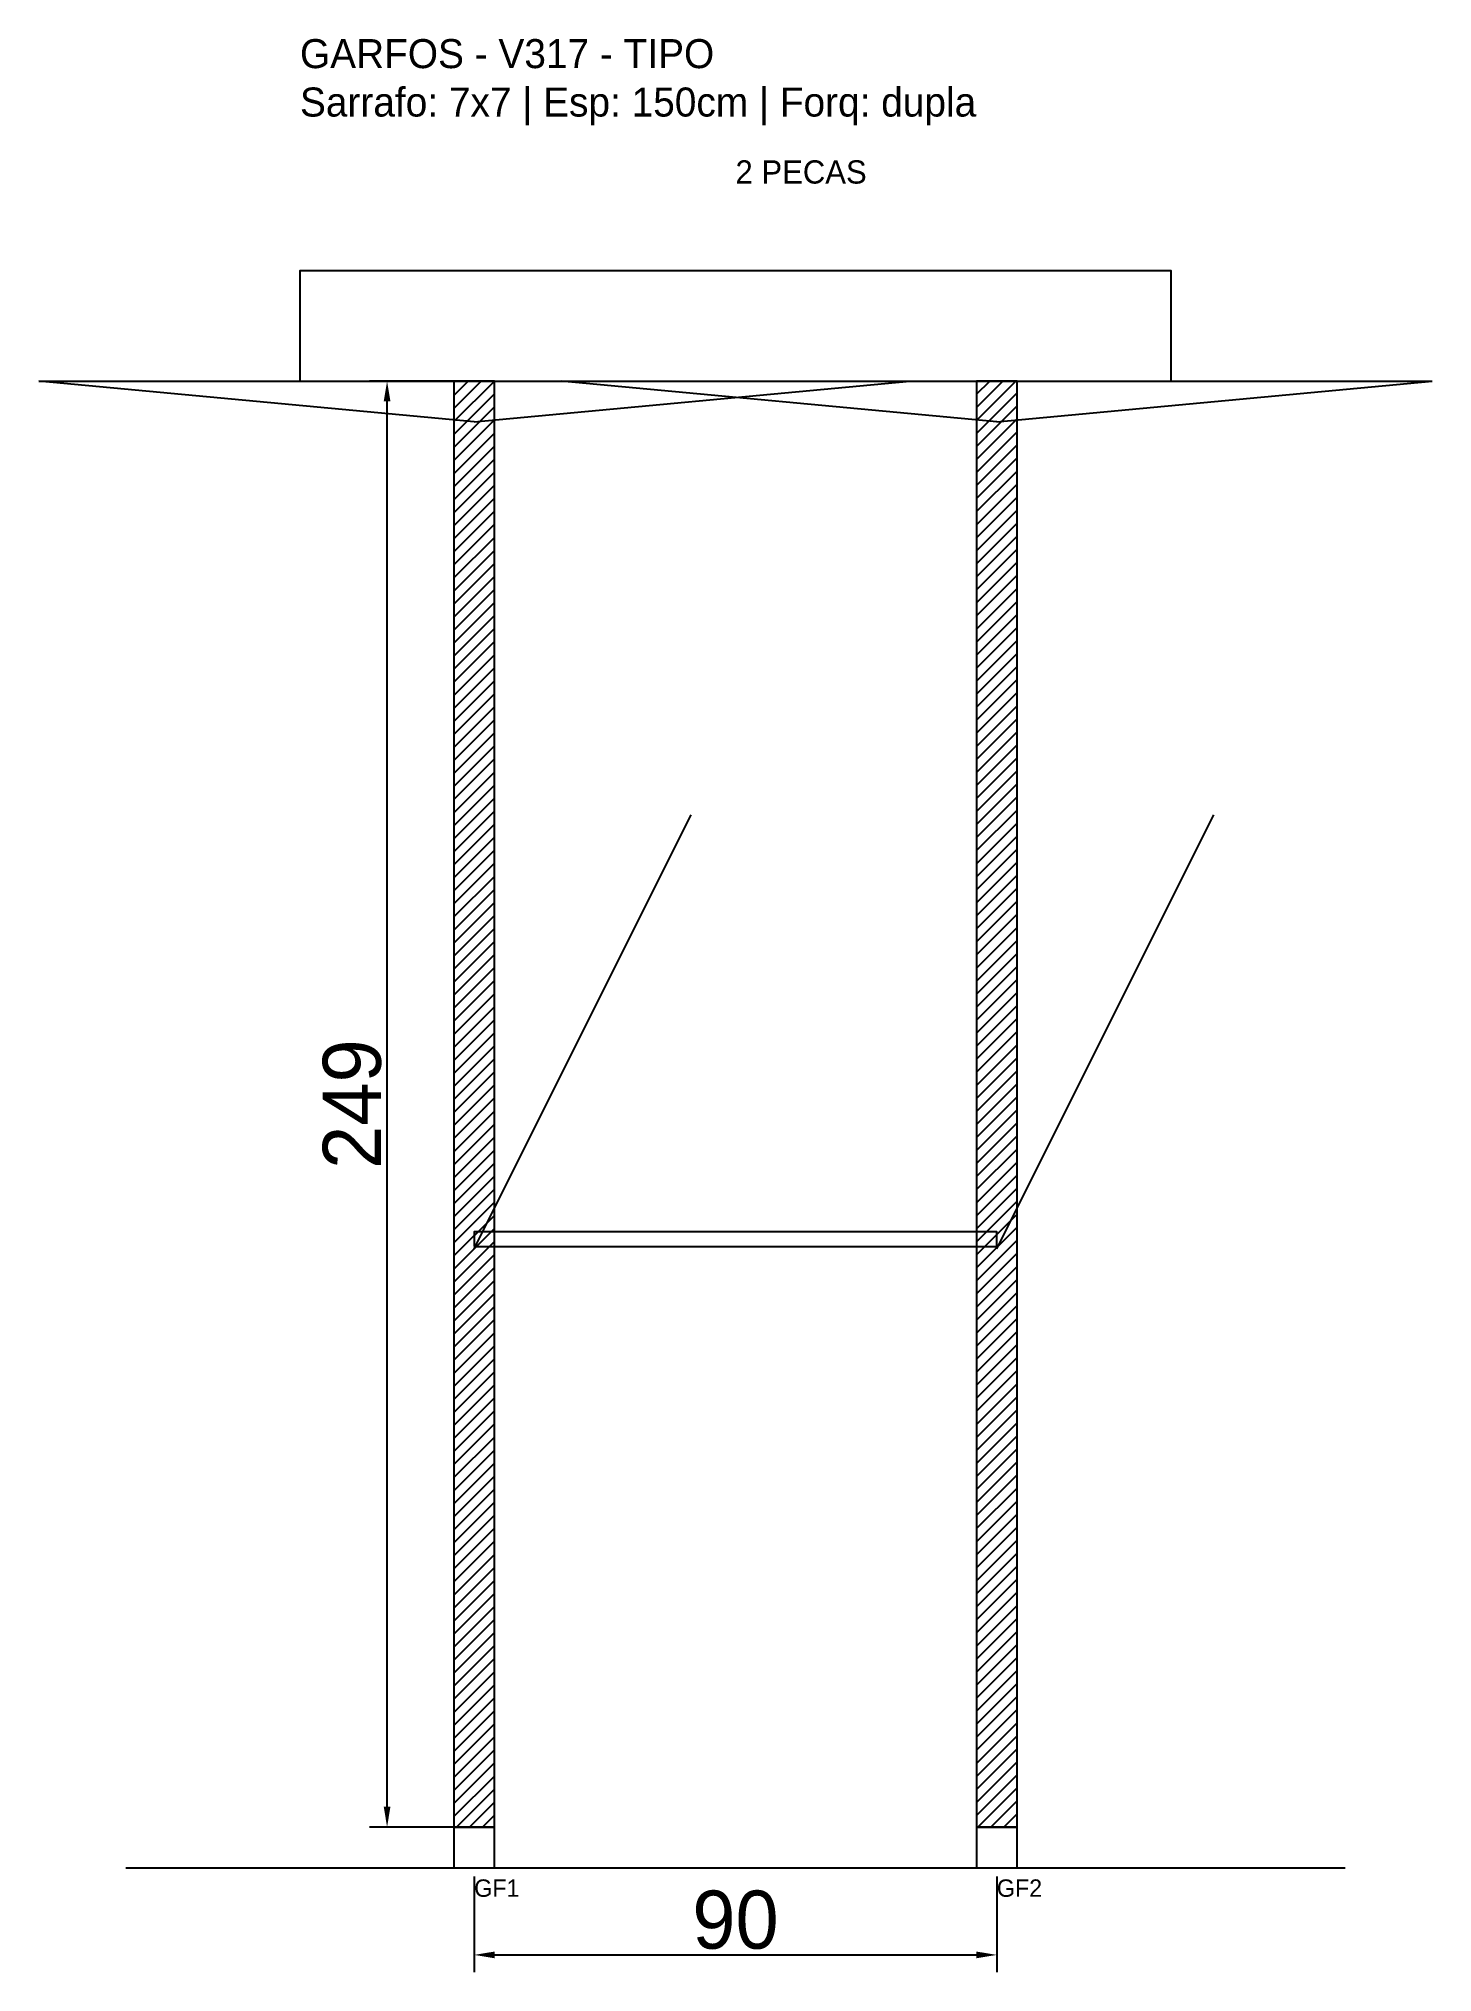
# Model space of a CAD drawing. Header units: metres. Extents: x -45 to 195, y -25 to 308.
import ezdxf

# ---------------------------------------------------------------- set-up
doc = ezdxf.new("R2010")
doc.units = ezdxf.units.M
for name, color, linetype in [('BARRA_ANCORAGEM', 1, 'Continuous'), ('COTA', 241, 'Continuous'), ('GARFOS OK', 3, 'Continuous'), ('NOME DA VIGA', 6, 'Continuous'), ('SARR_7x7', 40, 'Continuous'), ('TIRAS REESCORAMENTO', 252, 'Continuous'), ('VIGAS', 3, 'Continuous')]:
    doc.layers.add(name, color=color, linetype=linetype)
doc.dimstyles.new('EZ DXF', dxfattribs={"dimtxt": 10, "dimasz": 3.5, "dimexe": 3, "dimexo": 1.5, "dimgap": 1, "dimtad": 1, "dimdec": 1, "dimdsep": 46, "dimcen": 2.5, "dimazin": 3, "dimtfac": 1, "dimtmove": 0, "dimatfit": 3})

msp = doc.modelspace()

# ---------------------------------------------------------------- hatches: boundary and pattern name
at = {"layer": 'COTA'}
h = msp.add_hatch(dxfattribs=at)
h.set_pattern_fill('ANSI31', scale=0.5)
h.paths.add_polyline_path([(26.5, 0), (33.5, 0), (33.5, 249), (26.5, 249)])
h = msp.add_hatch(dxfattribs=at)
h.set_pattern_fill('ANSI31', scale=0.5)
h.paths.add_polyline_path([(116.5, 0), (123.5, 0), (123.5, 249), (116.5, 249)])

# ---------------------------------------------------------------- linework, layer by layer
at = {"layer": 'BARRA_ANCORAGEM'}
for p, q in [((30, 99.6), (67.35, 174.3)), ((120, 99.6), (157.35, 174.3))]:
    msp.add_line(p, q, dxfattribs=at)
at = {"layer": 'GARFOS OK'}
for p, q in [((30, 242), (-45, 249)), ((-45, 249), (105, 249)), ((30, 242), (105, 249)), ((120, 242), (45, 249)), ((45, 249), (195, 249)), ((120, 242), (195, 249))]:
    msp.add_line(p, q, dxfattribs=at)
at = {"layer": 'GARFOS OK', "linetype": 'CONTINUOUS'}
msp.add_line((-30, -7), (180, -7), dxfattribs=at)
at = {"layer": 'GARFOS OK'}
for points in [[(26.5, 0), (33.5, 0), (33.5, 249), (26.5, 249), (26.5, 0)], [(116.5, 0), (123.5, 0), (123.5, 249), (116.5, 249), (116.5, 0)]]:
    msp.add_lwpolyline(points, dxfattribs=at)
at = {"layer": 'SARR_7x7'}
for points in [[(26.5, -7), (33.5, -7), (33.5, 0), (26.5, 0), (26.5, -7)], [(116.5, -7), (123.5, -7), (123.5, 0), (116.5, 0), (116.5, -7)]]:
    msp.add_lwpolyline(points, dxfattribs=at)
at = {"layer": 'TIRAS REESCORAMENTO'}
msp.add_lwpolyline([(30, 100), (120, 100), (120, 102.5), (30, 102.5), (30, 100)], dxfattribs=at)
at = {"layer": 'VIGAS'}
msp.add_lwpolyline([(0, 249), (150, 249), (150, 268), (0, 268), (0, 249)], dxfattribs=at)

# ---------------------------------------------------------------- texts
at = {"layer": 'NOME DA VIGA'}
for s, height, p in [('2 PECAS', 4, (75, 283)), ('GF1', 3, (30, -12)), ('GF2', 3, (120, -12))]:
    msp.add_text(s, height=height, dxfattribs=at).set_placement(p)
at = {"layer": 'NOME DA VIGA', "insert": (0, 293), "char_height": 5, "attachment_point": 7}
msp.add_mtext('GARFOS - V317 - TIPO\\PSarrafo: 7x7 | Esp: 150cm | Forq: dupla', dxfattribs=at)

# ---------------------------------------------------------------- dimensions: what is measured, and where the dimension line sits
at = {"layer": 'COTA'}
msp.add_linear_dim(base=(15, 0), p1=(30, 0), p2=(30, 249), angle=90, dimstyle='EZ DXF', dxfattribs=at).render()
msp.add_linear_dim(base=(30, -22), p1=(30, -7), p2=(120, -7), dimstyle='EZ DXF', dxfattribs=at).render()

doc.saveas('drawing.dxf')
